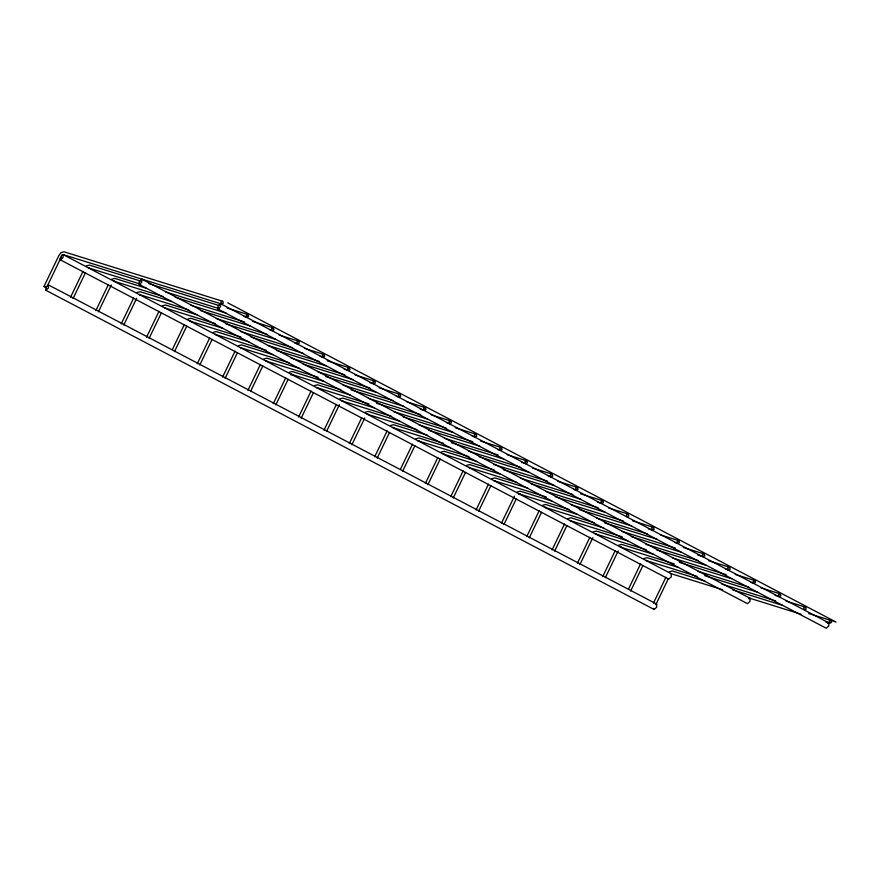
<?xml version="1.0" encoding="UTF-8"?>
<svg xmlns="http://www.w3.org/2000/svg" width="880" height="880" viewBox="0 0 880 880"><rect width="100%" height="100%" fill="white"/><g stroke="black" fill="none" stroke-linecap="round" stroke-linejoin="round"><path stroke-width="1.32" d="M45.914 287.221L45.881 290.29L654.126 609.466L656.678 607.189L656.711 604.109L48.455 284.933L45.914 287.221L44 286.44L46.475 287.65M44 286.44L58.828 255.629L60.984 252.626L64.108 251.812L222.728 301.29L223.267 303.248L221.441 303.963L63.074 254.573L61.809 255.079L59.983 258.863L60.489 259.93L668.745 579.106L671.286 576.818L671.319 573.749L63.074 254.573L63.041 257.642L60.489 259.93M47.157 286.385L61.215 257.158M70.532 297.275L82.995 271.392M73.084 298.463L85.393 272.899M95.876 310.574L108.328 284.691M98.428 311.762L111.32 284.977M121.22 323.873L133.672 297.99M123.772 325.061L136.664 298.276M146.564 337.172L159.016 311.289M149.116 338.36L161.425 312.796M172.502 349.239L184.36 324.588M174.46 351.659L186.769 326.095M197.252 363.77L209.704 337.887M199.804 364.958L212.113 339.394M222.596 377.069L235.048 351.186M225.148 378.257L237.457 352.693M247.94 390.368L260.392 364.485M250.492 391.567L262.801 365.992M273.284 403.667L285.736 377.784M275.836 404.866L288.145 379.291M298.628 416.966L311.08 391.083M301.18 418.165L313.489 392.59M323.972 430.265L336.424 404.382M326.524 431.464L339.416 404.668M349.316 443.564L361.768 417.681M351.868 444.763L364.76 417.967M374.649 456.863L387.112 430.98M377.212 458.062L389.51 432.487M400.587 468.93L412.456 444.279M402.556 471.361L414.854 445.786M425.337 483.472L437.8 457.578M427.9 484.66L440.198 459.085M450.681 496.771L463.144 470.877M453.244 497.959L465.542 472.384M476.025 510.07L488.488 484.176M478.588 511.258L490.886 485.683M501.369 523.369L514.426 496.243M503.932 524.557L516.23 498.982M526.713 536.668L539.176 510.774M529.265 537.856L541.574 512.281M552.057 549.967L564.52 524.073M554.609 551.155L566.918 525.58M577.401 563.266L589.864 537.372M579.953 564.454L592.856 537.658M602.745 576.565L615.208 550.671M605.297 577.753L618.2 550.957M628.683 588.632L640.552 563.97M630.641 591.052L642.95 565.477M653.433 603.163L665.896 577.269M655.985 604.351L668.294 578.776M86.328 265.925L89.452 265.111L140.58 281.061M45.881 290.29L48.422 288.002L48.455 284.933M111.672 279.224L114.796 278.41L146.256 288.222M141.812 279.125L139.26 281.413L139.227 284.482L747.483 603.669L750.024 601.381L750.057 598.312L141.812 279.125L141.779 282.194L139.227 284.482M137.016 292.523L140.14 291.709L171.6 301.521M162.36 305.822L165.484 305.008L196.944 314.82M220.55 303.688L217.998 305.976L217.965 309.045L826.221 628.221L828.762 625.944L828.795 622.864L220.55 303.688L220.517 306.757L217.965 309.045M187.704 319.121L190.828 318.307L222.288 328.119M213.048 332.42L216.172 331.606L248.941 341.825M238.392 345.719L241.516 344.905L272.976 354.717M263.736 359.018L266.86 358.204L299.629 368.423M289.08 372.317L292.204 371.503L323.664 381.315M290.741 374.869L292.16 374.297L291.17 374.264L340.901 389.774M314.424 385.616L317.548 384.802L350.317 395.021M339.768 398.915L342.892 398.101L374.352 407.913M365.112 412.214L368.236 411.4L399.696 421.212M390.456 425.513L393.58 424.699L427.658 435.336M415.8 438.812L418.924 437.998L450.384 447.81M441.144 452.111L444.268 451.297L477.037 461.516M466.488 465.41L469.612 464.596L499.763 474.001M491.832 478.709L494.956 477.895L527.725 488.114M517.176 492.008L520.3 491.194L551.76 501.006M518.837 494.56L520.245 493.988L519.255 493.955L568.997 509.465M542.52 505.307L545.644 504.493L577.104 514.305M567.864 518.617L570.988 517.792L603.757 528.011M593.208 531.916L596.332 531.091L627.792 540.903M618.552 545.215L621.676 544.39L653.136 554.202M643.896 558.514L647.02 557.689L678.48 567.501M669.24 571.813L672.364 570.988L705.133 581.218M655.435 604.615L656.711 604.109M748.792 598.818L750.057 598.312M827.53 623.37L828.795 622.864M89.408 267.905L88.418 267.872L140.767 284.196M114.752 281.204L113.762 281.171L163.493 296.681M140.096 294.503L139.106 294.47L188.837 309.98M165.44 307.802L164.45 307.769L215.49 323.686M190.784 321.101L189.794 321.068L240.834 336.985M216.128 334.4L215.138 334.367L266.178 350.284M241.472 347.699L240.482 347.666L288.904 362.769M266.816 360.998L265.826 360.965L318.175 377.289M317.504 387.596L316.514 387.563L368.863 403.887M342.848 400.895L341.858 400.862L391.589 416.372M368.192 414.194L367.191 414.161L416.933 429.671M393.536 427.493L392.535 427.46L443.586 443.377M418.88 440.792L417.879 440.759L468.93 456.676M444.224 454.091L443.223 454.058L494.274 469.975M469.568 467.39L468.567 467.357L517 482.46M494.912 480.689L493.911 480.656L546.271 496.98M545.589 507.287L544.599 507.254L594.341 522.764M570.933 520.586L569.943 520.553L622.292 536.877M596.277 533.885L595.287 533.852L646.327 549.769M621.621 547.184L620.631 547.151L674.289 563.882M646.965 560.483L645.975 560.45L697.015 576.367M222.728 301.29L220.891 302.005L221.441 303.963M248.072 314.589L246.235 315.304L246.785 317.262L248.611 316.547L248.072 314.589L227.095 308.044M273.416 327.888L271.579 328.603L272.129 330.561L273.955 329.846L273.416 327.888L252.439 321.343M298.76 341.187L296.923 341.902L297.473 343.86L299.299 343.145L298.76 341.187L279.092 335.049M324.104 354.486L322.267 355.201L322.806 357.159L324.643 356.444L324.104 354.486L304.436 348.348M349.448 367.785L347.611 368.5L348.15 370.458L349.987 369.743L349.448 367.785L327.162 360.833M374.792 381.084L372.955 381.799L373.494 383.757L375.331 383.042L374.792 381.084L355.124 374.946M400.136 394.383L398.299 395.098L398.838 397.056L400.675 396.341L400.136 394.383L379.159 387.838M425.48 407.682L423.643 408.397L424.182 410.355L426.019 409.64L425.48 407.682L407.121 401.951M450.824 420.981L448.987 421.696L449.526 423.654L451.363 422.939L450.824 420.981L431.156 414.843M476.168 434.28L474.331 434.995L474.87 436.953L476.707 436.238L476.168 434.28L455.191 427.735M501.501 447.579L499.675 448.294L500.214 450.252L502.051 449.537L501.501 447.579L480.535 441.034M526.845 460.878L525.019 461.593L525.558 463.551L527.395 462.836L526.845 460.878L507.188 454.74M552.189 474.177L550.363 474.892L550.902 476.85L552.739 476.135L552.189 474.177L532.532 468.039M577.533 487.476L575.707 488.191L576.246 490.149L578.083 489.434L577.533 487.476L557.876 481.338M602.877 500.775L601.051 501.49L601.59 503.448L603.427 502.733L602.877 500.775L580.591 493.823M628.221 514.074L626.395 514.789L626.934 516.747L628.771 516.032L628.221 514.074L608.564 507.936M653.565 527.373L651.739 528.088L652.278 530.046L654.115 529.331L653.565 527.373L632.599 520.828M678.909 540.672L677.083 541.387L677.622 543.345L679.459 542.63L678.909 540.672L660.561 534.941M704.253 553.971L702.427 554.686L702.966 556.644L704.803 555.929L704.253 553.971L683.287 547.426M729.597 567.27L727.771 567.985L728.31 569.943L730.147 569.228L729.597 567.27L708.631 560.725M754.941 580.569L753.115 581.284L753.654 583.242L755.491 582.527L754.941 580.569L735.284 574.431M780.285 593.868L778.459 594.583L778.998 596.552L780.835 595.826L780.285 593.868L760.628 587.73M805.629 607.167L803.803 607.882L804.342 609.851L806.179 609.125L805.629 607.167L785.972 601.029M829.686 623.15L831.512 622.424L830.973 620.466L829.136 621.181L829.686 623.15L825.77 621.918M148.445 283.514L219.23 305.591M165.638 291.951L219.296 308.693M244.167 316.448L246.785 317.262M175.098 297.22L226.226 313.159M190.982 305.25L244.64 321.992M269.511 329.747L272.129 330.561M200.442 310.519L250.25 326.051M216.326 318.549L267.366 334.477M294.855 343.046L297.473 343.86M225.786 323.818L275.594 339.35M240.361 331.441L292.71 347.776M320.199 356.345L322.806 357.159M251.13 337.117L303.567 353.474M268.323 345.554L319.363 361.482M344.234 369.237L348.15 370.458M276.474 350.416L326.282 365.948M291.049 358.039L344.707 374.781M369.567 382.536L373.494 383.757M303.127 364.122L352.946 379.665M317.702 371.745L370.051 388.08M396.22 396.242L398.838 397.056M325.853 376.607L375.661 392.139M343.046 385.044L392.777 400.565M420.255 409.134L424.182 410.355M351.197 389.906L403.623 406.263M368.379 398.343L420.739 414.678M446.908 422.84L449.526 423.654M376.541 403.205L427.658 419.144M393.723 411.642L446.083 427.977M472.252 436.139L474.87 436.953M403.194 416.911L453.002 432.443M419.067 424.941L472.736 441.683M497.596 449.438L500.214 450.252M428.538 430.21L479.655 446.16M444.411 438.24L498.08 454.982M521.631 462.33L525.558 463.551M451.253 442.695L503.69 459.041M468.446 451.132L520.806 467.467M548.284 476.036L550.902 476.85M479.226 456.808L529.034 472.34M493.79 464.431L547.459 481.173M573.628 489.335L576.246 490.149M503.261 469.7L554.378 485.639M520.443 478.137L572.803 494.472M597.663 502.227L601.59 503.448M531.223 483.813L581.031 499.356M545.787 491.436L598.147 507.771M555.258 496.705L605.066 512.248M571.131 504.735L623.48 521.07M648.351 528.825L652.278 530.046M579.282 509.597L631.719 525.954M596.475 518.034L647.515 533.962M675.004 542.531L677.622 543.345M604.626 522.896L657.063 539.253M621.819 531.333L675.477 548.075M697.73 555.016L702.966 556.644M631.29 536.602L681.098 552.145M645.854 544.225L698.203 560.56M725.692 569.129L728.31 569.943M656.623 549.901L706.442 565.444M672.507 557.931L726.165 574.673M751.036 582.428L753.654 583.242M679.349 562.386L731.786 578.743M697.851 571.241L748.891 587.158M775.071 595.32L778.998 596.552M704.693 575.685L757.13 592.042M721.886 584.122L775.544 600.864M732.655 589.798L782.474 605.341M808.687 613.514L836 622.028L227.755 302.852M670.428 573.474L722.645 589.754M748.748 597.905L800.965 614.185M653.62 608.41L654.126 609.466"/></g></svg>
